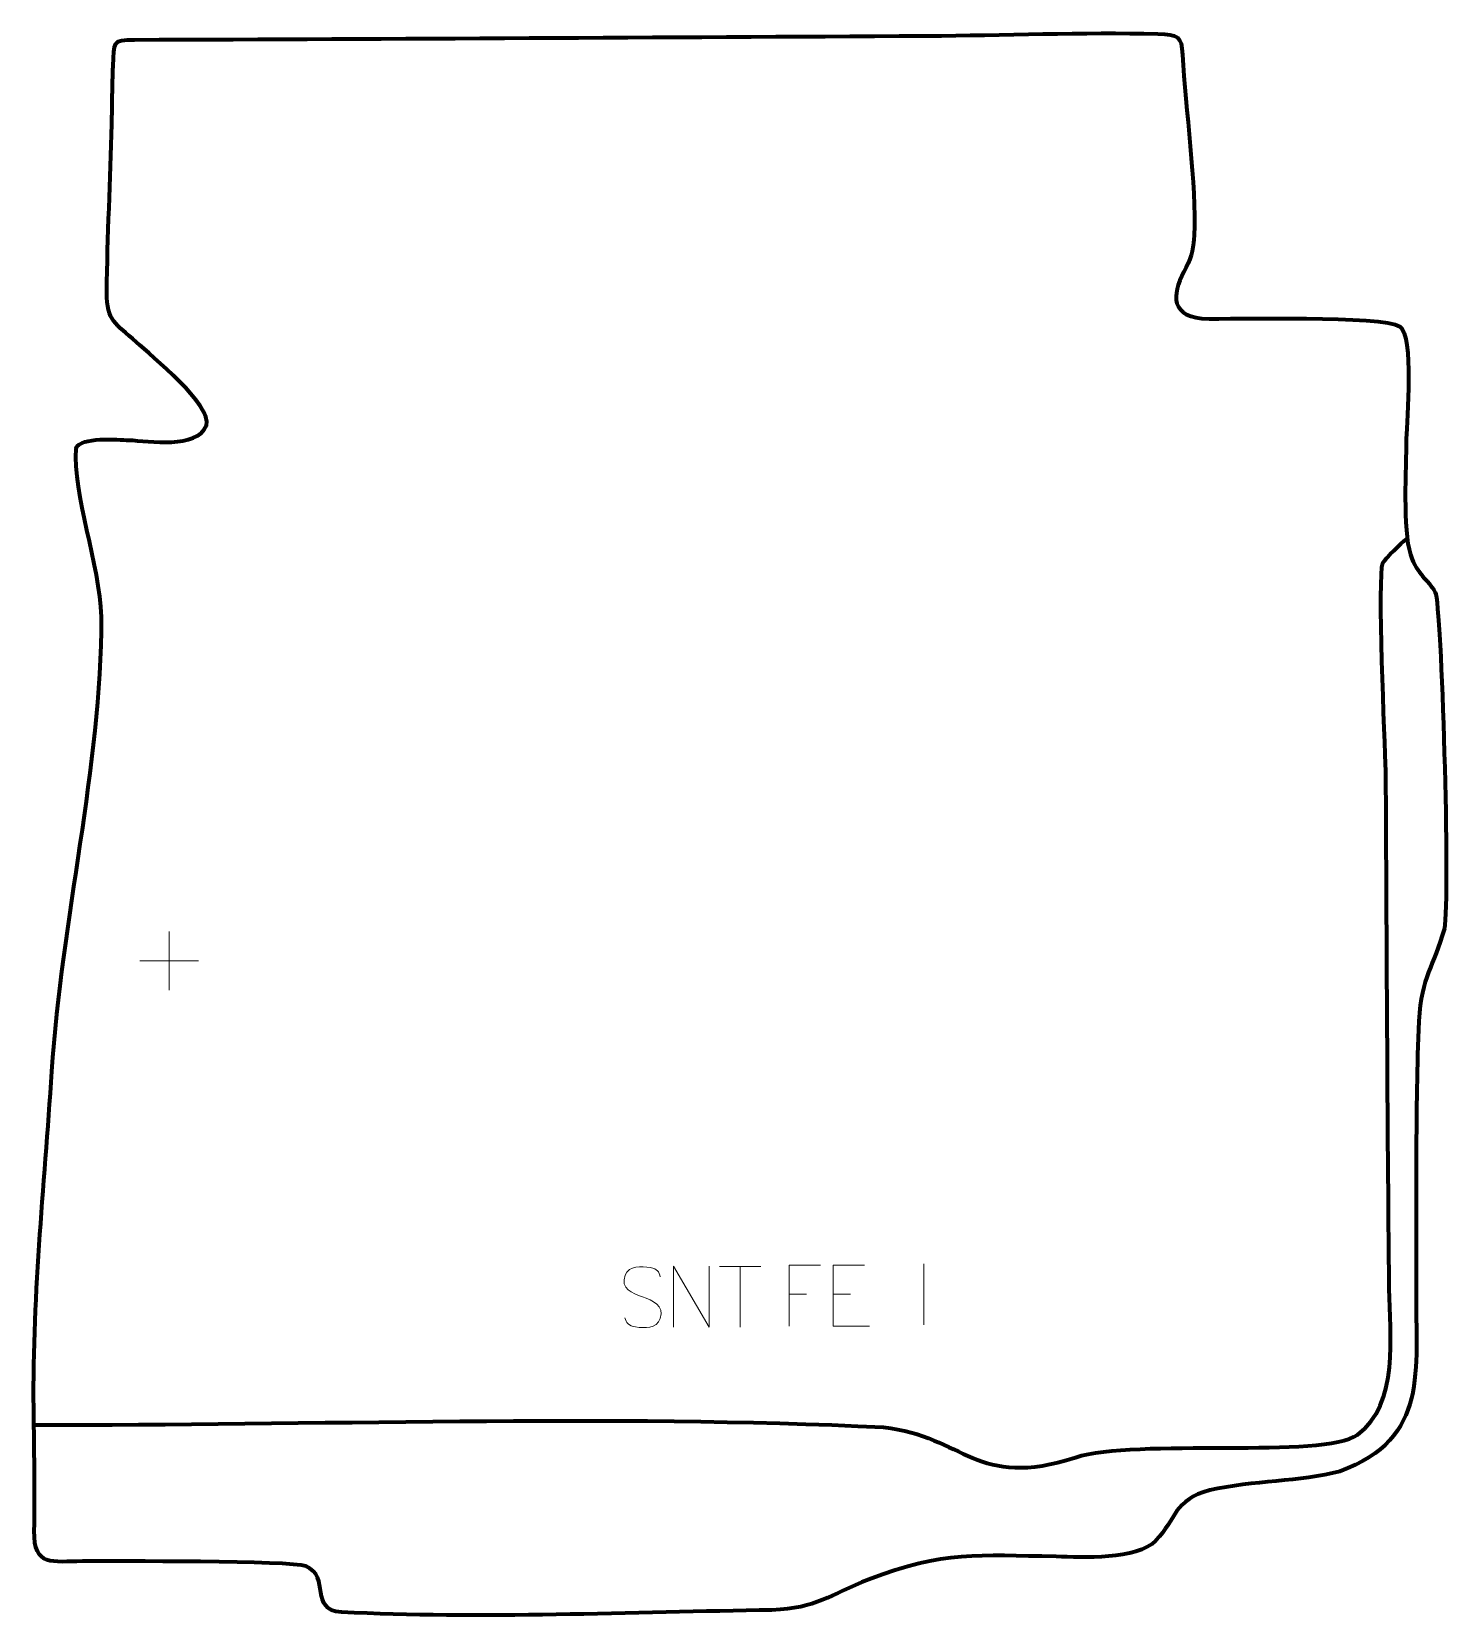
# Model space of a CAD drawing. Header units: millimetres. Extents: x -543 to 38, y 154 to 804.
import ezdxf

# ---------------------------------------------------------------- set-up
doc = ezdxf.new("R2010")
doc.units = ezdxf.units.MM
doc.header["$MEASUREMENT"] = 0
doc.layers.add('layer 2', color=7, linetype='Continuous')
doc.layers.add('layer 3', color=7, linetype='Continuous')

msp = doc.modelspace()

# ---------------------------------------------------------------- linework, layer by layer
at = {"layer": 'layer 2', "color": 140, "lineweight": 158}
msp.add_open_spline([(-542.2753, 233.4487), (-429.0363, 233.1153), (-306.4333, 238.023), (-194.2432, 232.4471), (-194.2432, 232.4471), (-161.1306, 228.7104), (-156.3034, 206.8603), (-115.6611, 220.1069), (-115.6611, 220.1069), (-91.1435, 228.0979), (-13.8637, 219.3772), (-0.1367, 229.3535), (-0.1367, 229.3535), (17.1281, 241.901), (13.1028, 270.2263), (12.8944, 289.1364), (12.8944, 289.1364), (12.1149, 359.8591), (11.9243, 430.6278), (11.4772, 501.3564), (11.4772, 501.3564), (11.1274, 512.9878), (7.9823, 581.3912), (10.2655, 586.4021), (10.2655, 586.4021), (11.3559, 588.7952), (17.781, 594.427), (19.8785, 596.3417)], degree=3, knots=[0, 0, 0, 0, 0.125, 0.125, 0.125, 0.125, 0.25, 0.25, 0.25, 0.25, 0.375, 0.375, 0.375, 0.375, 0.5, 0.5, 0.5, 0.5, 0.625, 0.625, 0.625, 0.625, 0.75, 0.75, 0.75, 0.75, 1, 1, 1, 1], dxfattribs=at)
at = {"layer": 'layer 3', "color": 242, "lineweight": 158}
msp.add_open_spline([(-176.2934, 802.5155), (-176.2934, 802.5155), (-177.7879, 802.5078), (-177.7879, 802.5078), (-177.7879, 802.5078), (-285.5316, 801.9202), (-393.279, 801.2279), (-501.0234, 800.9125), (-501.0234, 800.9125), (-510.2079, 800.8856), (-509.3893, 800.0671), (-509.828, 790.0989), (-509.828, 790.0989), (-510.1772, 782.1625), (-510.1897, 774.2683), (-510.3599, 766.3371), (-510.3599, 766.3371), (-511.0126, 743.4768), (-512.0953, 720.2782), (-512.474, 697.4668), (-512.474, 697.4668), (-512.406, 685.3099), (-508.8624, 684.8856), (-500.2396, 676.9484), (-500.2396, 676.9484), (-494.1088, 671.4332), (-469.1363, 651.1245), (-471.5713, 642.8271), (-471.5713, 642.8271), (-475.6987, 633.0926), (-494.9466, 636.5539), (-503.4545, 636.8669), (-503.4545, 636.8669), (-507.7943, 637.0266), (-523.1547, 638.3581), (-524.9985, 633.4897), (-524.9985, 633.4897), (-526.3046, 614.6685), (-515.2881, 586.0242), (-514.5497, 564.4559), (-514.5497, 564.4559), (-514.718, 502.0354), (-530.8646, 440.8552), (-534.9056, 378.2547), (-534.9056, 378.2547), (-538.0491, 330.5634), (-543.1619, 283.5952), (-542.3131, 235.7121), (-542.3131, 235.7121), (-542.0496, 220.3753), (-541.935, 205.2793), (-542.1244, 189.9395), (-542.1244, 189.9395), (-542.308, 175.0702), (-534.7928, 177.5067), (-522.3661, 177.5137), (-522.3661, 177.5137), (-509.8594, 177.5025), (-436.5748, 177.8573), (-430.9454, 175.5248), (-430.9454, 175.5248), (-420.5143, 171.2029), (-429.639, 157.4384), (-416.2944, 156.7283), (-416.2944, 156.7283), (-360.9188, 153.7812), (-295.9116, 156.7086), (-239.9605, 157.5387), (-239.9605, 157.5387), (-221.5003, 158.2702), (-216.5486, 163.7014), (-200.291, 170.0985), (-200.291, 170.0985), (-169.3682, 181.829), (-155.7441, 179.9953), (-123.5772, 179.4596), (-123.5772, 179.4596), (-112.7529, 179.2181), (-90.6501, 177.86), (-82.7389, 186.0266), (-82.7389, 186.0266), (-74.3756, 194.66), (-75.4066, 202.8044), (-60.6109, 206.6676), (-60.6109, 206.6676), (-43.0795, 210.6438), (-23.4607, 210.0382), (-7.3358, 214.3564), (-7.3358, 214.3564), (29.3372, 227.6228), (23.6223, 256.2236), (23.8687, 288.5771), (23.8687, 288.5771), (24.1292, 325.0561), (23.4011, 362.5022), (24.9999, 398.8586), (24.9999, 398.8586), (26.0645, 417.5811), (31.0612, 420.8227), (35.4492, 436.7191), (35.4492, 436.7191), (37.8611, 449.4061), (34.2511, 569.9657), (31.7111, 574.4901), (31.7111, 574.4901), (28.4612, 580.279), (24.5756, 581.2275), (21.5351, 589.9664), (21.5351, 589.9664), (18.2439, 600.6229), (19.8178, 625.0618), (19.8025, 637.5135), (19.8025, 637.5135), (20.1188, 645.303), (23.0513, 679.4892), (17.1564, 683.4754), (17.1564, 683.4754), (10.5173, 687.9649), (-51.1322, 686.3789), (-63.8323, 686.6302), (-63.8323, 686.6302), (-78, 688.3378), (-75.621, 698.0107), (-70.2926, 707.6039), (-70.2926, 707.6039), (-68.0561, 712.2675), (-67.1969, 716.4921), (-67.0173, 720.6921), (-67.0173, 720.6921), (-66.136, 741.2926), (-70.6326, 772.8583), (-71.835, 794.7065), (-71.835, 794.7065), (-72.2632, 802.4864), (-73.5658, 803.0051), (-81.9153, 803.2565), (-81.9153, 803.2565), (-112.1613, 804.1672), (-145.6586, 802.6571), (-176.2934, 802.5155)], degree=3, knots=[0, 0, 0, 0, 0.02777778, 0.02777778, 0.02777778, 0.02777778, 0.05555556, 0.05555556, 0.05555556, 0.05555556, 0.08333333, 0.08333333, 0.08333333, 0.08333333, 0.11111111, 0.11111111, 0.11111111, 0.11111111, 0.13888889, 0.13888889, 0.13888889, 0.13888889, 0.16666667, 0.16666667, 0.16666667, 0.16666667, 0.19444444, 0.19444444, 0.19444444, 0.19444444, 0.22222222, 0.22222222, 0.22222222, 0.22222222, 0.25, 0.25, 0.25, 0.25, 0.27777778, 0.27777778, 0.27777778, 0.27777778, 0.30555556, 0.30555556, 0.30555556, 0.30555556, 0.33333333, 0.33333333, 0.33333333, 0.33333333, 0.36111111, 0.36111111, 0.36111111, 0.36111111, 0.38888889, 0.38888889, 0.38888889, 0.38888889, 0.41666667, 0.41666667, 0.41666667, 0.41666667, 0.44444444, 0.44444444, 0.44444444, 0.44444444, 0.47222222, 0.47222222, 0.47222222, 0.47222222, 0.5, 0.5, 0.5, 0.5, 0.52777778, 0.52777778, 0.52777778, 0.52777778, 0.55555556, 0.55555556, 0.55555556, 0.55555556, 0.58333333, 0.58333333, 0.58333333, 0.58333333, 0.61111111, 0.61111111, 0.61111111, 0.61111111, 0.63888889, 0.63888889, 0.63888889, 0.63888889, 0.66666667, 0.66666667, 0.66666667, 0.66666667, 0.69444444, 0.69444444, 0.69444444, 0.69444444, 0.72222222, 0.72222222, 0.72222222, 0.72222222, 0.75, 0.75, 0.75, 0.75, 0.77777778, 0.77777778, 0.77777778, 0.77777778, 0.80555556, 0.80555556, 0.80555556, 0.80555556, 0.83333333, 0.83333333, 0.83333333, 0.83333333, 0.86111111, 0.86111111, 0.86111111, 0.86111111, 0.88888889, 0.88888889, 0.88888889, 0.88888889, 0.91666667, 0.91666667, 0.91666667, 0.91666667, 0.94444444, 0.94444444, 0.94444444, 0.94444444, 1, 1, 1, 1], dxfattribs=at)
at = {"layer": 'layer 3', "color": 250, "lineweight": 9}
for points in [[(-486.8583, 435.4803), (-486.8583, 435.4803), (-486.8583, 411.5024), (-486.8583, 411.5024)], [(-498.8472, 423.4913), (-498.8472, 423.4913), (-474.8693, 423.4913), (-474.8693, 423.4913)], [(-177.7763, 299.3951), (-177.7763, 299.3951), (-177.7763, 274.421), (-177.7763, 274.421)], [(-261.4605, 298.3613), (-261.4605, 298.3613), (-244.4733, 298.3613), (-244.4733, 298.3613)], [(-252.9667, 273.4313), (-252.9667, 273.4313), (-252.9667, 298.3848), (-252.9667, 298.3848)], [(-232.9669, 286.908), (-232.9669, 286.908), (-225.7988, 286.908), (-225.7988, 286.908)], [(-214.9444, 286.908), (-214.9444, 286.908), (-207.7763, 286.908), (-207.7763, 286.908)]]:
    msp.add_open_spline(points, degree=3, dxfattribs=at)
for points, knots in [([(-292.9668, 285.9081), (-297.2151, 287.3785), (-302.1232, 289.1743), (-300.1181, 294.6946), (-300.1181, 294.6946), (-298.6146, 298.8345), (-293.401, 298.446), (-289.7974, 297.8449), (-289.7974, 297.8449), (-286.9368, 297.3677), (-286.0721, 296.1545), (-285.7615, 294.0704)], [0, 0, 0, 0, 0.25, 0.25, 0.25, 0.25, 0.5, 0.5, 0.5, 0.5, 1, 1, 1, 1]), ([(-280.2942, 273.4313), (-280.2942, 273.4313), (-280.2942, 298.3848), (-280.2942, 298.3848), (-280.2942, 298.3848), (-280.2942, 298.3848), (-265.6394, 273.4313), (-265.6394, 273.4313), (-265.6394, 273.4313), (-265.6394, 273.4313), (-265.6394, 298.3848), (-265.6394, 298.3848)], [0, 0, 0, 0, 0.25, 0.25, 0.25, 0.25, 0.5, 0.5, 0.5, 0.5, 1, 1, 1, 1]), ([(-220.0929, 298.7877), (-220.0929, 298.7877), (-232.9669, 298.7877), (-232.9669, 298.7877), (-232.9669, 298.7877), (-232.9669, 298.7877), (-232.9669, 273.8341), (-232.9669, 273.8341)], [0, 0, 0, 0, 0.33333333, 0.33333333, 0.33333333, 0.33333333, 1, 1, 1, 1]), ([(-202.0705, 298.7877), (-202.0705, 298.7877), (-214.9444, 298.7877), (-214.9444, 298.7877), (-214.9444, 298.7877), (-214.9444, 298.7877), (-214.9444, 273.8341), (-214.9444, 273.8341), (-214.9444, 273.8341), (-214.9444, 273.8341), (-200.0786, 273.8341), (-200.0786, 273.8341)], [0, 0, 0, 0, 0.25, 0.25, 0.25, 0.25, 0.5, 0.5, 0.5, 0.5, 1, 1, 1, 1]), ([(-292.9668, 285.908), (-288.9482, 284.2613), (-283.9187, 282.373), (-285.7527, 277.0127), (-285.7527, 277.0127), (-287.2125, 272.7463), (-292.1233, 273.003), (-295.8494, 273.5577), (-295.8494, 273.5577), (-298.5994, 273.9675), (-299.8203, 275.181), (-300.1983, 277.2932)], [0, 0, 0, 0, 0.25, 0.25, 0.25, 0.25, 0.5, 0.5, 0.5, 0.5, 1, 1, 1, 1])]:
    msp.add_open_spline(points, degree=3, knots=knots, dxfattribs=at)

doc.saveas('drawing.dxf')
